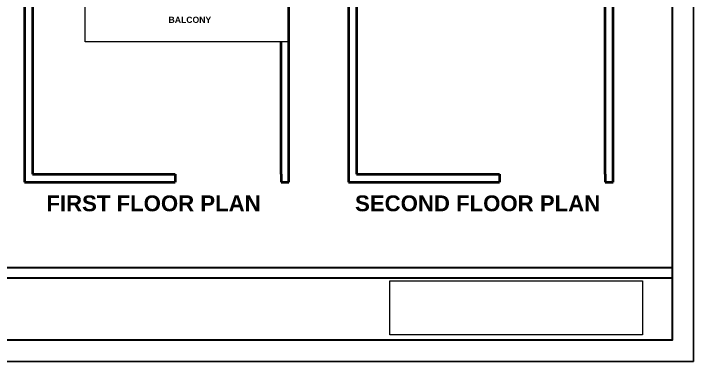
# Model space of a CAD drawing. Header units: inches. Extents: x 1457 to 6508, y 1058 to 4458.
# Drawn here: x 3189 to 3959, y 2211 to 2606 of the extents above; entities that cross this region are included whole.
import ezdxf
from ezdxf.enums import TextEntityAlignment as Align

# ---------------------------------------------------------------- set-up
doc = ezdxf.new("R2010")
doc.units = ezdxf.units.IN
doc.linetypes.add('HIDDEN', pattern=[9.525, 6.35, -3.175])
for name, color, linetype, lineweight in [('2.ROOF', 7, 'HIDDEN', 20), ('frame', 10, 'Continuous', 30), ('WALL', 2, 'Continuous', 40), ('WALL DIMENSION', 6, 'Continuous', 13)]:
    doc.layers.add(name, color=color, linetype=linetype, lineweight=lineweight)
doc.layers.add('logo', color=7, linetype='Continuous')
doc.styles.get("Standard").update_dxf_attribs({"font": 'arialbd.ttf'})
picture_1 = doc.add_image_def('image1.png', size_in_pixel=(1600, 341))

msp = doc.modelspace()

# ---------------------------------------------------------------- linework, layer by layer
msp.add_lwpolyline([(2731.3879, 3306.146), (3959.4533, 3306.146), (3959.4533, 2211.2062), (2731.3879, 2211.2062)], close=True)
at = {"layer": '2.ROOF', "linetype": 'Continuous'}
for p, q in [((3269.869, 2573.6026), (3269.869, 2633.6026)), ((3500.869, 2573.6026), (3269.869, 2573.6026))]:
    msp.add_line(p, q, dxfattribs=at)
at = {"layer": 'frame'}
for p, q in [((2755.472, 2317.8708), (3935.3692, 2317.8708)), ((2755.472, 2305.8288), (3935.3692, 2305.8288))]:
    msp.add_line(p, q, dxfattribs=at)
msp.add_lwpolyline([(2755.472, 3282.0619), (3935.3692, 3282.0619), (3935.3692, 2235.2903), (2755.472, 2235.2903)], close=True, dxfattribs=at)
at = {"layer": 'WALL', "color": 252}
for p, q in [((3200.869, 2633.6026), (3200.869, 2414.6026)), ((3209.869, 2633.6026), (3209.869, 2423.6026)), ((3500.869, 2414.6026), (3500.869, 2633.6026)), ((3568.4037, 2633.6026), (3568.4037, 2414.6026)), ((3577.4037, 2633.6026), (3577.4037, 2423.6026)), ((3859.4037, 2423.6026), (3859.4037, 2633.6026)), ((3868.4037, 2414.6026), (3868.4037, 2633.6026)), ((3491.869, 2423.6026), (3491.869, 2573.6026)), ((3209.869, 2423.6026), (3371.869, 2423.6026)), ((3371.869, 2423.6026), (3371.869, 2414.6026)), ((3491.869, 2423.6026), (3491.869, 2414.6026)), ((3577.4037, 2423.6026), (3739.4037, 2423.6026)), ((3739.4037, 2423.6026), (3739.4037, 2414.6026)), ((3859.4037, 2423.6026), (3859.4037, 2414.6026)), ((3200.869, 2414.6026), (3371.869, 2414.6026)), ((3491.869, 2414.6026), (3500.869, 2414.6026)), ((3568.4037, 2414.6026), (3739.4037, 2414.6026)), ((3859.4037, 2414.6026), (3868.4037, 2414.6026))]:
    msp.add_line(p, q, dxfattribs=at)

# ---------------------------------------------------------------- texts
at = {"layer": 'WALL DIMENSION'}
for s, height, p in [('BALCONY', 7, (3388.483, 2598.5966)), ('FIRST FLOOR PLAN', 18, (3347.2509, 2390.4652)), ('SECOND FLOOR PLAN', 18, (3714.7855, 2390.4652))]:
    msp.add_text(s, height=height, dxfattribs=at).set_placement(p, align=Align.MIDDLE)

# ---------------------------------------------------------------- pictures from other files: only their frames are drawn
at = {"layer": 'logo', "color": 18, "lineweight": 0}
image = msp.add_image(picture_1, insert=(3615.3742, 2241.4065), size_in_units=(286.4658, 61.053), dxfattribs=at)
image.dxf.flags = 7

doc.saveas('drawing.dxf')
